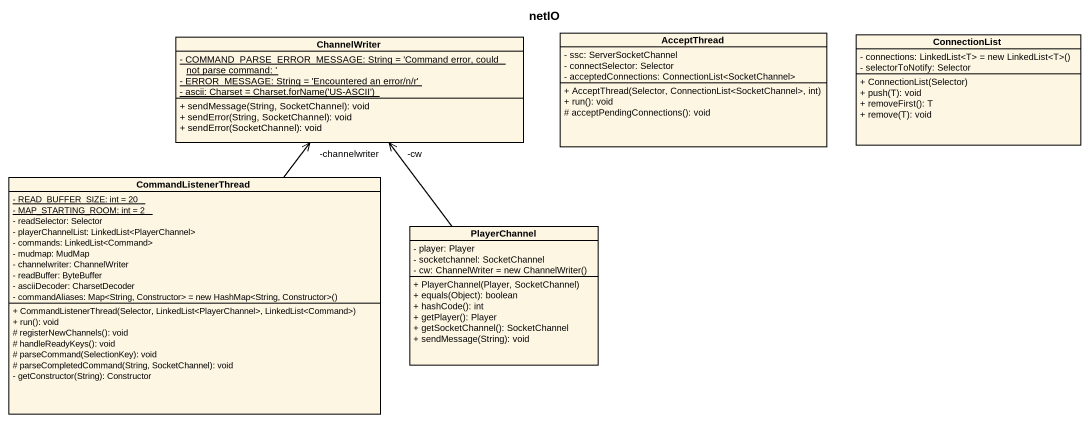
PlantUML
@startuml
title netIO
hide circle
hide empty members
skinparam classAttributeIconSize 0
class ChannelWriter {
  {static} - COMMAND_PARSE_ERROR_MESSAGE: String = 'Command error, could not parse command: '
  {static} - ERROR_MESSAGE: String = 'Encountered an error/n/r'
  {static} {field} - ascii: Charset = Charset.forName('US-ASCII')
  + sendMessage(String, SocketChannel): void
  + sendError(String, SocketChannel): void
  + sendError(SocketChannel): void
}
class AcceptThread {
  - ssc: ServerSocketChannel
  - connectSelector: Selector
  - acceptedConnections: ConnectionList<SocketChannel>
  + AcceptThread(Selector, ConnectionList<SocketChannel>, int)
  + run(): void
  # acceptPendingConnections(): void
}
class ConnectionList {
  {field} - connections: LinkedList<T> = new LinkedList<T>()
  - selectorToNotify: Selector
  + ConnectionList(Selector)
  + push(T): void
  + removeFirst(): T
  + remove(T): void
}
class CommandListenerThread {
  {static} - READ_BUFFER_SIZE: int = 20
  {static} - MAP_STARTING_ROOM: int = 2
  - readSelector: Selector
  - playerChannelList: LinkedList<PlayerChannel>
  - commands: LinkedList<Command>
  - mudmap: MudMap
  - channelwriter: ChannelWriter
  - readBuffer: ByteBuffer
  - asciiDecoder: CharsetDecoder
  {field} - commandAliases: Map<String, Constructor> = new HashMap<String, Constructor>()
  + CommandListenerThread(Selector, LinkedList<PlayerChannel>, LinkedList<Command>)
  + run(): void
  # registerNewChannels(): void
  # handleReadyKeys(): void
  # parseCommand(SelectionKey): void
  # parseCompletedCommand(String, SocketChannel): void
  - getConstructor(String): Constructor
}
class PlayerChannel {
  - player: Player
  - socketchannel: SocketChannel
  {field} - cw: ChannelWriter = new ChannelWriter()
  + PlayerChannel(Player, SocketChannel)
  + equals(Object): boolean
  + hashCode(): int
  + getPlayer(): Player
  + getSocketChannel(): SocketChannel
  + sendMessage(String): void
}
CommandListenerThread -up-> "-channelwriter" ChannelWriter
PlayerChannel -up-> "-cw" ChannelWriter
@enduml
